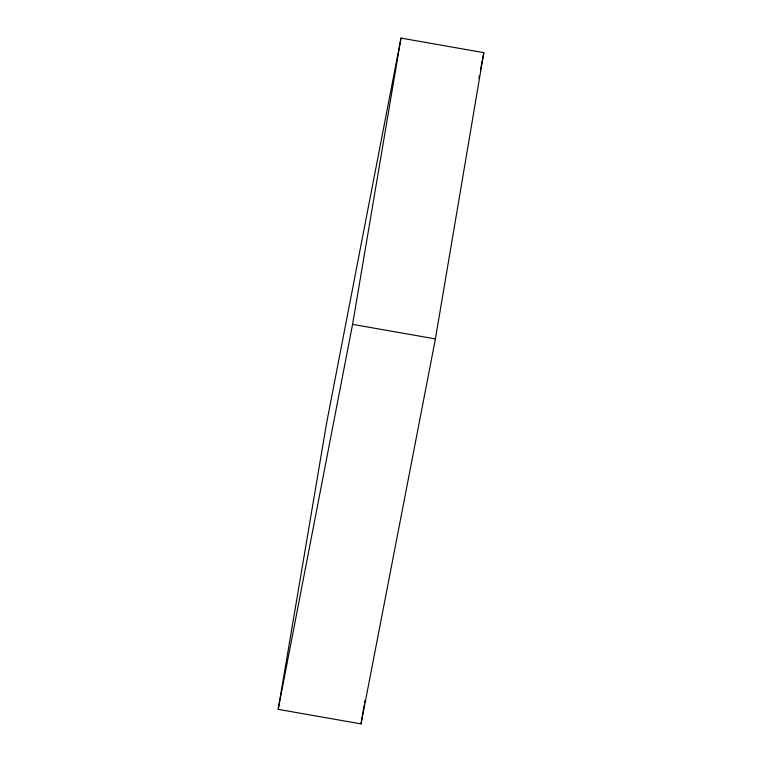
<?xml version="1.0" encoding="UTF-8"?>
<svg xmlns="http://www.w3.org/2000/svg" width="762" height="762" viewBox="0 0 762 762"><rect width="100%" height="100%" fill="white"/><g stroke="black" fill="none" stroke-linecap="round" stroke-linejoin="round"><path stroke-width="1.14" d="M278.178 709.346L326.603 423.081L400.983 38.1L483.822 52.654L435.397 338.919L361.017 723.9L278.178 709.346L352.568 324.364L400.983 38.1M361.017 723.9L364.188 705.126M364.588 702.783L364.988 700.44M478.86 78.353L479.308 76.019M480.431 70.171L483.822 52.654M352.568 324.364L435.397 338.919"/></g></svg>
